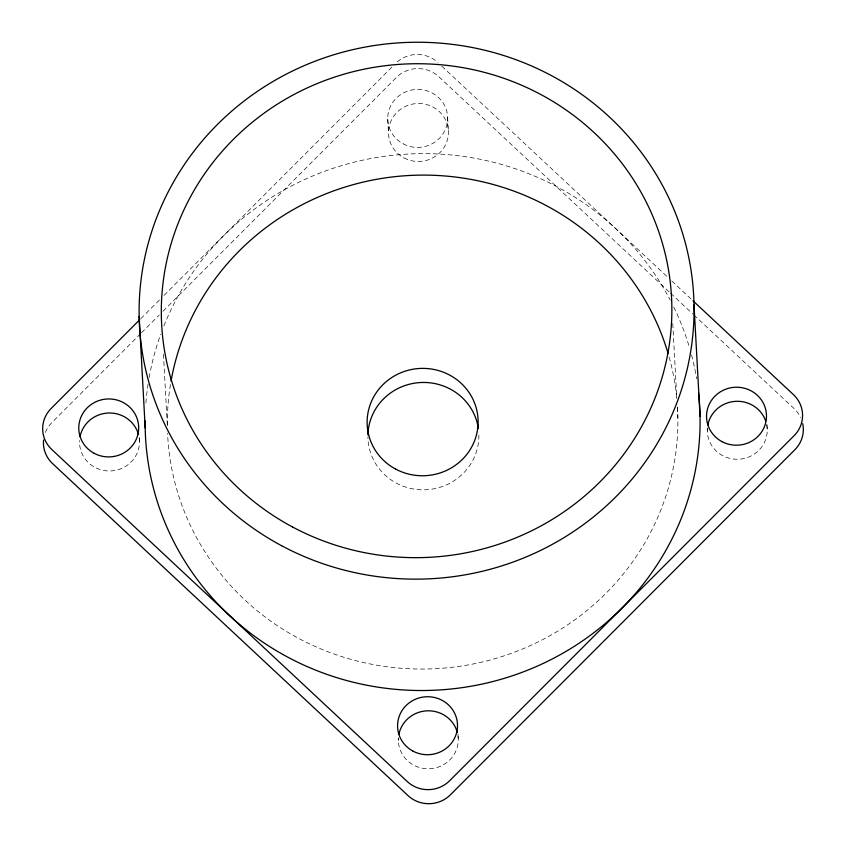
<?xml version="1.0" encoding="UTF-8"?>
<svg xmlns="http://www.w3.org/2000/svg" width="846" height="846" viewBox="0 0 846 846"><rect width="100%" height="100%" fill="white"/><g stroke="black" fill="none" stroke-linecap="round" stroke-linejoin="round"><path stroke-width="0.63" stroke-dasharray="4.23 3.17" d="M140.743 318.72L159.408 300.013M164.082 295.339L392.808 66.2M140.563 333.715L51.87 422.566A29.97 28.986 -3.1 0 0 44.954 433.617M141.504 332.785L159.238 315.008M162.971 311.275L396.372 77.462A29.97 28.986 -3.1 0 1 438.746 76.669L669.609 292.325M441.845 66.221L667.885 277.351M671.745 280.967L692.039 299.918M670.582 293.224L692.8 313.972M693.762 314.881L794.225 408.713A29.97 28.986 -3.1 0 1 800.644 417.501M766.952 424.47L767.227 429.588M707.171 428.425L707.309 430.984M672.76 323.563L676.811 398.255M677.308 407.423L677.879 417.913M447.661 117.721L448.422 131.786M457.993 733.979L458.268 739.097M387.732 119.117L388.494 133.182M398.202 737.934L398.339 740.493M163.458 354.167L167.36 426.236M139.241 437.456L139.453 441.295M397.229 61.895A29.97 28.986 -3.1 0 1 437.985 62.604M145.914 402.992A277.499 268.415 -3.1 0 1 148.103 383.936M149.139 377.623A277.499 268.415 -3.1 0 1 160.708 334.339M163.913 325.932A277.499 268.415 -3.1 0 1 409.03 154.004A277.499 268.415 -3.1 0 1 670.275 300.15M673.744 307.024A277.499 268.415 -3.1 0 1 689.479 347.611M691.542 355.003A277.499 268.415 -3.1 0 1 696.618 378.754M677.477 407.106A255.302 246.947 -3.1 0 1 435.204 668.7A255.302 246.947 -3.1 0 1 167.561 433.215M167.36 425.559A255.302 246.947 -3.1 0 1 170.596 383.65M669.133 357.065A255.302 246.947 -3.1 0 1 676.789 398.18M458.056 736.242A29.97 28.986 -3.1 0 1 429.292 768.76A29.97 28.986 -3.1 0 1 398.381 738.357M766.709 424.766A29.97 28.986 -3.1 0 1 738.77 459.23A29.97 28.986 -3.1 0 1 707.415 427.843M478.868 435.098A55.498 53.679 -3.1 0 1 424.248 489.813A55.498 53.679 -3.1 0 1 367.894 437.171M139.252 438.44A29.97 28.986 -3.1 0 1 110.477 470.968A29.97 28.986 -3.1 0 1 79.566 440.555M403.119 143.799A29.97 28.986 -3.1 0 0 447.661 117.858A29.97 28.986 -3.1 0 0 402.305 93.599A29.97 28.986 -3.1 0 0 403.119 143.799M403.88 157.864A29.97 28.986 -3.1 0 0 448.422 131.923A29.97 28.986 -3.1 0 0 403.066 107.664A29.97 28.986 -3.1 0 0 403.88 157.864"/><path stroke-width="1.27" d="M139.802 319.651L51.109 408.502A29.97 28.986 -3.1 0 0 51.775 449.49L407.254 781.545A29.97 28.986 -3.1 0 0 449.628 780.752L794.13 435.648A29.97 28.986 -3.1 0 0 793.463 394.659L693.001 300.816M694.016 304.909L700.054 416.285M139.156 316.489L145.184 427.865M698.532 392.681A277.499 268.415 -3.1 0 1 436.208 690.146A277.499 268.415 -3.1 0 1 145.152 420.864M171.029 381.134A255.302 246.947 -3.1 0 1 408.851 175.513A255.302 246.947 -3.1 0 1 668.086 353.427M43.569 439.973A29.97 28.986 -3.1 0 0 52.537 463.555L408.015 795.6A29.97 28.986 -3.1 0 0 450.389 794.817L794.891 449.712A29.97 28.986 -3.1 0 0 802.717 423.666M398.878 734.402A29.97 28.986 -3.1 0 1 427.325 710.82A29.97 28.986 -3.1 0 1 457.295 732.35M707.848 424.893A29.97 28.986 -3.1 0 1 735.28 401.364A29.97 28.986 -3.1 0 1 765.683 420.959M367.904 434.95A55.498 53.679 -3.1 0 1 420.219 382.551A55.498 53.679 -3.1 0 1 478.339 428.467M80.063 436.599A29.97 28.986 -3.1 0 1 108.51 413.017A29.97 28.986 -3.1 0 1 138.48 434.548M721.934 441.601A29.97 28.986 -3.1 0 0 766.476 415.661A29.97 28.986 -3.1 0 0 721.12 391.391A29.97 28.986 -3.1 0 0 721.934 441.601M412.964 751.111A29.97 28.986 -3.1 0 0 457.506 725.17A29.97 28.986 -3.1 0 0 412.15 700.9A29.97 28.986 -3.1 0 0 412.964 751.111M94.16 453.308A29.97 28.986 -3.1 0 0 138.691 427.367A29.97 28.986 -3.1 0 0 93.346 403.108A29.97 28.986 -3.1 0 0 94.16 453.308M395.632 469.075A55.498 53.679 -3.1 0 0 478.106 421.044A55.498 53.679 -3.1 0 0 394.12 376.1A55.498 53.679 -3.1 0 0 395.632 469.075M281.633 545.723A277.499 268.415 -3.1 0 0 694.027 305.522A277.499 268.415 -3.1 0 0 274.093 80.846A277.499 268.415 -3.1 0 0 281.633 545.723M292.43 526.921A255.302 246.947 -3.1 0 0 671.83 305.935A255.302 246.947 -3.1 0 0 285.493 99.236A255.302 246.947 -3.1 0 0 292.43 526.921"/></g></svg>
